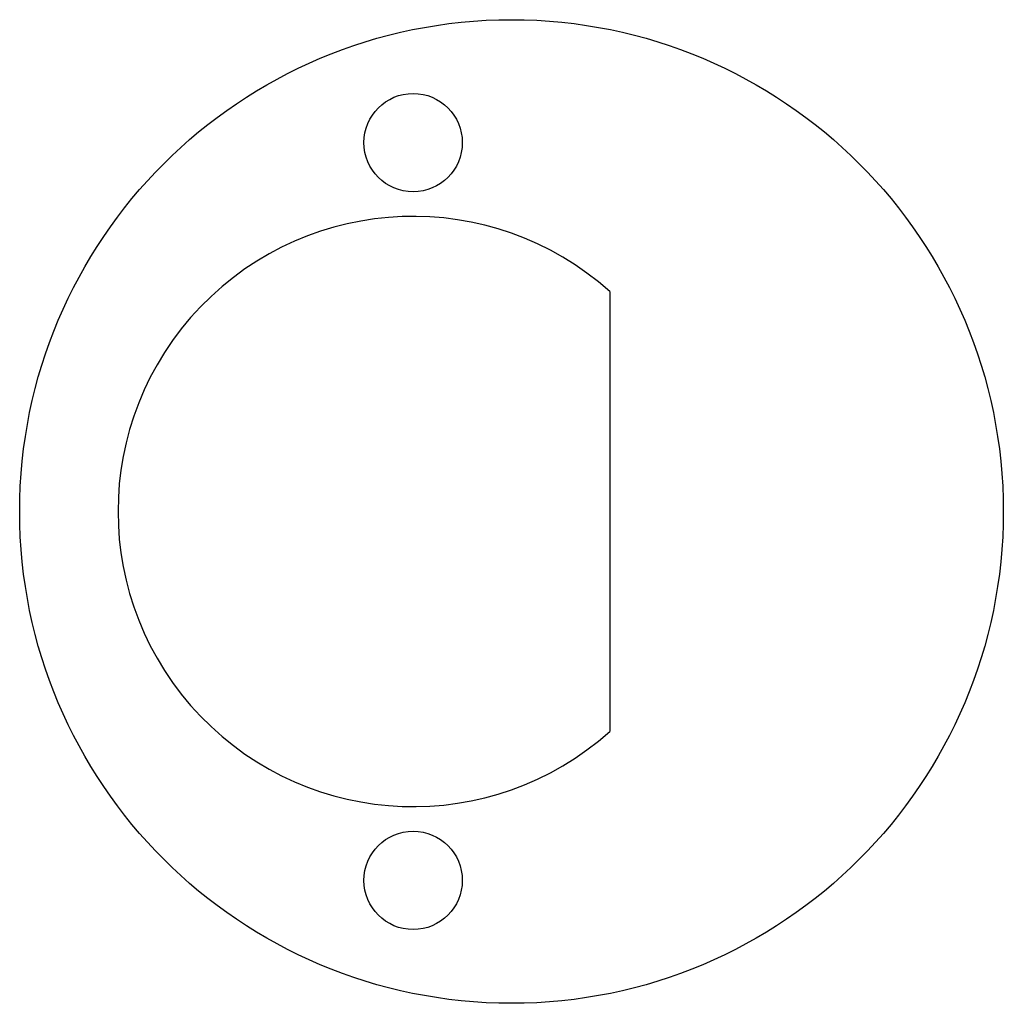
# Model space of a CAD drawing. Header units: millimetres. Extents: x -4 to 6, y -5 to 5.
import ezdxf

# ---------------------------------------------------------------- set-up
doc = ezdxf.new("R2010")
doc.units = ezdxf.units.MM

msp = doc.modelspace()

# ---------------------------------------------------------------- linework, layer by layer
at = {"color": 7, "linetype": 'Continuous', "lineweight": 25}
msp.add_line((2, 2.2361), (2, -2.2361), dxfattribs=at)
for centre, radius in [((1, 0), 5), ((0, 3.75), 0.5), ((0, -3.75), 0.5)]:
    msp.add_circle(centre, radius, dxfattribs=at)
msp.add_arc((0, 0), 3, 48.18969, 311.81031, dxfattribs=at)

doc.saveas('drawing.dxf')
